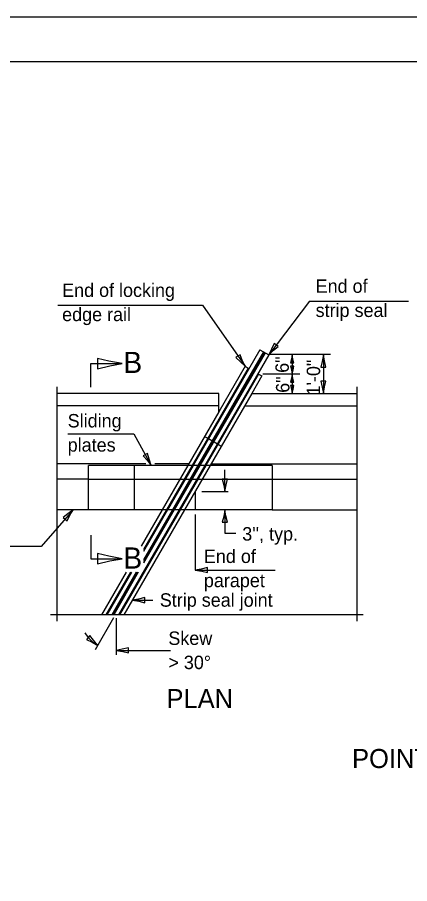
# Model space of a CAD drawing. Extents: x 0 to 2.83, y 0 to 1.83.
# Drawn here: x 1.727 to 2.098, y 1.014 to 1.833 of the extents above; entities that cross this region are included whole.
import ezdxf

# ---------------------------------------------------------------- set-up
doc = ezdxf.new("R2010")
doc.units = 0
for name, color, linetype in [('RD_Pr_Roadway_Dimensions', 7, 'Continuous'), ('RD_Pr_Roadway_Items', 7, 'Continuous'), ('RD_Pr_Roadway_Notes', 7, 'Continuous'), ('SH_General_Details', 7, 'Continuous'), ('SH_Printer_Plotting_Border', 7, 'Continuous')]:
    doc.layers.add(name, color=color, linetype=linetype)

msp = doc.modelspace()

# ---------------------------------------------------------------- linework, layer by layer
at = {"layer": 'RD_Pr_Roadway_Dimensions'}
for p, q in [((2.02277, 1.51452), (1.96553, 1.51452)), ((1.98678, 1.51433), (1.98678, 1.4961)), ((2.01621, 1.51433), (2.01621, 1.47781)), ((1.99402, 1.4961), (1.95897, 1.4961)), ((1.98678, 1.4961), (1.98678, 1.47787)), ((1.92313, 1.38521), (1.92313, 1.40568)), ((1.90143, 1.38521), (1.92623, 1.38521)), ((1.92313, 1.36784), (1.92313, 1.34569)), ((1.92313, 1.34569), (1.93334, 1.34569)), ((1.80076, 1.23586), (1.81813, 1.26593)), ((1.8203, 1.26535), (1.8203, 1.23062)), ((1.8203, 1.23496), (1.87159, 1.23496))]:
    msp.add_line(p, q, dxfattribs=at)
for points in [[(1.98519, 1.50675), (1.98678, 1.50675), (1.98837, 1.50675), (1.98744, 1.51054), (1.98678, 1.51433), (1.98604, 1.51029)], [(2.01377, 1.50267), (2.01621, 1.50267), (2.01865, 1.50267), (2.01722, 1.5085), (2.01621, 1.51433), (2.01508, 1.50811)], [(1.98837, 1.50368), (1.98678, 1.50368), (1.98519, 1.50368), (1.98612, 1.49989), (1.98678, 1.4961), (1.98752, 1.50014)], [(1.98519, 1.48852), (1.98678, 1.48852), (1.98837, 1.48852), (1.98744, 1.49231), (1.98678, 1.4961), (1.98604, 1.49206)], [(1.98837, 1.48545), (1.98678, 1.48545), (1.98519, 1.48545), (1.98612, 1.48166), (1.98678, 1.47787), (1.98752, 1.48191)], [(2.01865, 1.48947), (2.01621, 1.48947), (2.01377, 1.48947), (2.0152, 1.48364), (2.01621, 1.47781), (2.01734, 1.48403)], [(1.92557, 1.39687), (1.92313, 1.39687), (1.92069, 1.39687), (1.92212, 1.39104), (1.92313, 1.38521), (1.92427, 1.39143)], [(1.92069, 1.35618), (1.92313, 1.35618), (1.92557, 1.35618), (1.92414, 1.36201), (1.92313, 1.36784), (1.922, 1.36162)], [(1.79557, 1.24898), (1.794, 1.24711), (1.79243, 1.24524), (1.79782, 1.24259), (1.80293, 1.23961), (1.7989, 1.24448)], [(1.83196, 1.23252), (1.83196, 1.23496), (1.83196, 1.2374), (1.82613, 1.23597), (1.8203, 1.23496), (1.82652, 1.23383)]]:
    msp.add_lwpolyline(points, close=True, dxfattribs=at)
msp.add_arc((1.8203, 1.26969), 0.03473, 211.60332, 240, dxfattribs=at)
at = {"layer": 'RD_Pr_Roadway_Items'}
for p, q in [((1.95618, 1.51916), (1.89303, 1.40978)), ((1.95966, 1.51715), (1.89767, 1.40978)), ((1.96036, 1.51674), (1.8986, 1.40978)), ((1.96106, 1.51634), (1.89954, 1.40978)), ((1.95618, 1.51916), (1.96454, 1.51433)), ((1.96454, 1.51433), (1.90417, 1.40978)), ((1.94519, 1.50174), (1.89209, 1.40978)), ((1.94214, 1.5035), (1.91728, 1.46044)), ((1.94214, 1.5035), (1.94519, 1.50174)), ((1.95495, 1.4961), (1.90511, 1.40978)), ((1.958, 1.49434), (1.94845, 1.47781)), ((1.95495, 1.4961), (1.958, 1.49434)), ((1.76461, 1.26244), (1.76461, 1.48401)), ((2.04766, 1.48401), (2.04766, 1.26244)), ((1.91728, 1.47781), (1.76461, 1.47781)), ((1.94845, 1.47781), (1.90918, 1.40978)), ((1.91728, 1.46044), (1.91728, 1.47781)), ((1.94845, 1.47781), (2.04766, 1.47781)), ((1.91728, 1.46623), (1.76461, 1.46623)), ((1.94177, 1.46623), (2.04766, 1.46623)), ((1.91728, 1.46044), (1.88803, 1.40978)), ((1.90383, 1.43715), (1.90688, 1.43539)), ((1.90688, 1.43539), (1.91664, 1.42975)), ((1.91664, 1.42975), (1.91969, 1.42799)), ((1.84838, 1.41125), (1.76461, 1.41125)), ((1.96778, 1.40978), (1.79437, 1.40978)), ((1.79437, 1.36784), (1.79437, 1.40978)), ((1.83777, 1.36784), (1.83777, 1.40978)), ((1.88888, 1.41125), (1.85706, 1.41125)), ((1.88803, 1.40978), (1.86382, 1.36784)), ((1.89209, 1.40978), (1.86788, 1.36784)), ((1.89303, 1.40978), (1.86882, 1.36784)), ((1.89767, 1.40978), (1.87346, 1.36784)), ((1.8986, 1.40978), (1.87439, 1.36784)), ((1.89954, 1.40978), (1.87533, 1.36784)), ((1.90417, 1.40978), (1.87996, 1.36784)), ((1.90511, 1.40978), (1.8809, 1.36784)), ((1.90918, 1.40978), (1.88497, 1.36784)), ((1.91003, 1.41125), (2.04766, 1.41125)), ((1.96778, 1.40978), (1.96778, 1.36784)), ((1.79437, 1.39678), (1.76461, 1.39678)), ((1.79437, 1.39678), (1.96778, 1.39678)), ((1.96778, 1.39678), (2.04766, 1.39678)), ((1.89499, 1.38521), (1.89499, 1.36784)), ((1.79437, 1.36784), (1.76461, 1.36784)), ((1.96778, 1.36784), (1.79437, 1.36784)), ((1.87996, 1.36784), (1.82269, 1.26864)), ((1.8809, 1.36784), (1.82363, 1.26864)), ((1.88497, 1.36784), (1.82769, 1.26864)), ((1.86382, 1.36784), (1.84396, 1.33345)), ((1.86788, 1.36784), (1.84613, 1.33016)), ((1.86882, 1.36784), (1.84613, 1.32854)), ((1.87346, 1.36784), (1.84613, 1.32051)), ((1.87439, 1.36784), (1.84613, 1.31889)), ((1.87533, 1.36784), (1.84613, 1.31727)), ((1.96778, 1.36784), (2.04766, 1.36784)), ((1.82971, 1.30878), (1.80654, 1.26864)), ((1.83378, 1.30878), (1.81061, 1.26864)), ((1.83472, 1.30878), (1.81155, 1.26864)), ((1.83935, 1.30878), (1.81618, 1.26864)), ((1.84029, 1.30878), (1.81712, 1.26864)), ((1.84122, 1.30878), (1.81805, 1.26864)), ((2.05386, 1.26864), (1.75841, 1.26864))]:
    msp.add_line(p, q, dxfattribs=at)
at = {"layer": 'RD_Pr_Roadway_Notes'}
for p, q in [((2.00319, 1.56506), (1.96454, 1.51433)), ((2.00319, 1.56506), (2.09664, 1.56506)), ((1.76515, 1.56135), (1.90181, 1.56135)), ((1.90181, 1.56135), (1.94214, 1.5035)), ((1.79638, 1.48359), (1.79638, 1.50596)), ((1.79638, 1.50596), (1.82591, 1.50596)), ((1.77455, 1.4397), (1.83719, 1.4397)), ((1.83719, 1.4397), (1.85353, 1.40978)), ((1.77975, 1.36784), (1.74954, 1.33312)), ((1.89499, 1.3635), (1.89499, 1.31084)), ((1.79638, 1.34397), (1.79638, 1.32161)), ((1.74954, 1.33312), (1.64495, 1.33312)), ((1.79638, 1.32161), (1.82591, 1.32161)), ((1.89499, 1.31084), (1.97057, 1.31084)), ((1.83566, 1.28244), (1.85513, 1.28244))]:
    msp.add_line(p, q, dxfattribs=at)
for points in [[(1.97355, 1.52213), (1.97161, 1.52361), (1.96967, 1.52509), (1.96727, 1.51958), (1.96454, 1.51433), (1.96921, 1.51859)], [(1.80259, 1.51083), (1.80258, 1.50596), (1.80258, 1.50108), (1.81425, 1.50394), (1.82591, 1.50596), (1.81347, 1.50822)], [(1.93747, 1.51446), (1.93547, 1.51307), (1.93346, 1.51167), (1.93797, 1.5077), (1.94214, 1.5035), (1.93951, 1.50925)], [(1.85008, 1.42118), (1.84794, 1.42002), (1.84579, 1.41885), (1.84984, 1.41441), (1.85353, 1.40978), (1.85154, 1.41578)], [(1.77026, 1.36065), (1.77209, 1.35904), (1.77394, 1.35744), (1.77669, 1.36278), (1.77975, 1.36784), (1.77482, 1.36389)], [(1.80259, 1.32649), (1.80258, 1.32161), (1.80258, 1.31673), (1.81425, 1.31959), (1.82591, 1.32161), (1.81347, 1.32387)], [(1.90665, 1.3084), (1.90666, 1.31084), (1.90666, 1.31328), (1.90082, 1.31185), (1.89499, 1.31084), (1.90121, 1.30971)], [(1.84732, 1.28), (1.84733, 1.28244), (1.84733, 1.28488), (1.84149, 1.28345), (1.83566, 1.28244), (1.84188, 1.28131)]]:
    msp.add_lwpolyline(points, close=True, dxfattribs=at)
at = {"layer": 'SH_General_Details'}
msp.add_line((2.83332, 1.83333), (0, 1.83333), dxfattribs=at)
msp.add_lwpolyline([(0.16667, 1.79166), (2.79166, 1.79166), (2.79166, 0.04167), (0.16667, 0.04167)], close=True, dxfattribs=at)
at = {"layer": 'SH_Printer_Plotting_Border'}
msp.add_lwpolyline([(0, 0), (2.83332, 0), (2.83332, 1.83333), (0, 1.83333)], close=True, dxfattribs=at)

# ---------------------------------------------------------------- texts
at = {"layer": 'RD_Pr_Roadway_Dimensions'}
for s, rotation, p in [('6"', 90, (1.98353, 1.4973)), ('1\'-0"', 90, (2.01314, 1.47588)), ('6"', 90, (1.9841, 1.47841)), ('Skew', 360, (1.86969, 1.24008)), ('> 30°', 360, (1.86969, 1.21722))]:
    msp.add_text(s, height=0.0127, rotation=rotation, dxfattribs=at).set_placement(p)
msp.add_text("3'', typ.", height=0.0127, dxfattribs=at).set_placement((1.93952, 1.33872))
at = {"layer": 'RD_Pr_Roadway_Notes'}
for s, height, p in [('End of locking', 0.0127, (1.76927, 1.56902)), ('End of', 0.0127, (2.00887, 1.57292)), ('edge rail', 0.0127, (1.76927, 1.54616)), ('strip seal', 0.0127, (2.00887, 1.55006)), ('B', 0.02, (1.82709, 1.49712)), ('Sliding', 0.0127, (1.77455, 1.44566)), ('plates', 0.0127, (1.77455, 1.4228)), ('B', 0.02, (1.82709, 1.31224)), ('End of', 0.0127, (1.90329, 1.31754)), ('parapet', 0.0127, (1.90329, 1.29468)), ('Strip seal joint', 0.0127, (1.8616, 1.27621)), ('PLAN', 0.018, (1.86795, 1.18039))]:
    msp.add_text(s, height=height, dxfattribs=at).set_placement(p)
msp.add_text('POINT BLOCK DETAILS', height=0.018, rotation=360, dxfattribs=at).set_placement((2.04331, 1.12373))

doc.saveas('drawing.dxf')
